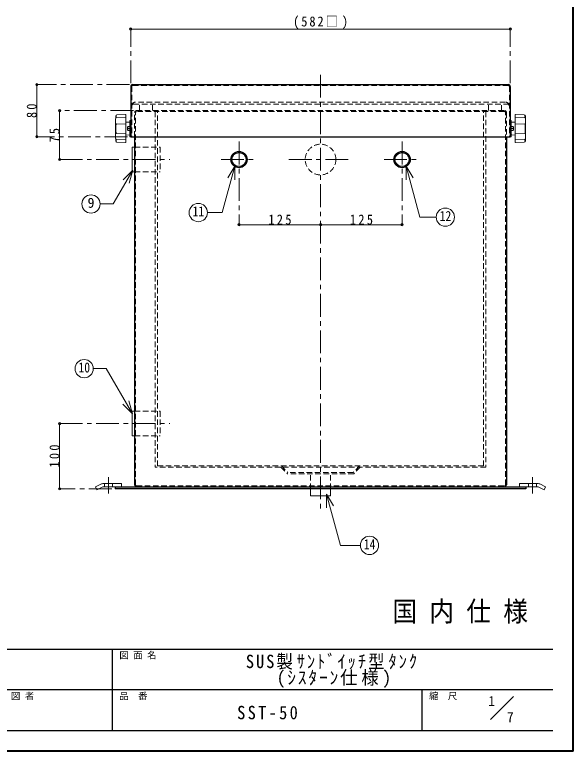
# Model space of a CAD drawing. Units: millimetres at full size, sheet at 1:7. Extents: x -1486 to 1349, y -951 to 1016.
# Drawn here: x 493 to 1349, y -951 to 179 of the extents above; entities that cross this region are included whole.
import ezdxf
from ezdxf.enums import TextEntityAlignment as Align

# ---------------------------------------------------------------- set-up
doc = ezdxf.new("R2010")
doc.units = ezdxf.units.MM
doc.header["$LTSCALE"] = 7
doc.header["$PDMODE"] = 32
doc.header["$PDSIZE"] = 3.5
doc.linetypes.add('CHAIN1', pattern=[8, 5, -1, 1, -1])
doc.linetypes.add('DASHED1', pattern=[1.8, 1.2, -0.6])
doc.layers.add('0-0', color=7, linetype='Continuous', lineweight=18)
doc.styles.add('ＭＳ ゴシック', font='')
doc.styles.get('ＭＳ ゴシック').set_extended_font_data('MS Gothic')

msp = doc.modelspace()

# ---------------------------------------------------------------- linework, layer by layer
at = {"layer": '0-0', "color": 1, "lineweight": 40}
for q in [(1349.039, 1016.339), (-1485.961, -950.661)]:
    msp.add_line((1349.039, -950.661), q, dxfattribs=at)
at = {"layer": '0-0', "color": 4, "linetype": 'CHAIN1', "lineweight": 9}
for p, q in [((670.539, 73.839), (670.539, 156.839)), ((1252.539, 73.839), (1252.539, 156.839)), ((961.539, 86.839), (961.539, -584.161)), ((668.539, 71.839), (526.539, 71.839)), ((674.539, 31.839), (561.539, 31.839)), ((665.539, -8.161), (526.539, -8.161)), ((836.539, -15.661), (836.539, -143.161)), ((1086.539, -15.661), (1086.539, -143.161)), ((561.539, -43.161), (730.539, -43.161)), ((809.039, -43.161), (864.039, -43.161)), ((913.039, -43.161), (1010.039, -43.161)), ((1059.039, -43.161), (1114.039, -43.161)), ((561.539, -448.161), (730.539, -448.161)), ((636.539, -530.161), (636.539, -555.161)), ((1286.539, -530.161), (1286.539, -555.161)), ((641.539, -548.161), (561.539, -548.161))]:
    msp.add_line(p, q, dxfattribs=at)
at = {"layer": '0-0', "color": 4, "lineweight": 9}
for p, q in [((1252.539, 156.839), (670.539, 156.839)), ((526.539, 71.839), (526.539, -8.161)), ((561.539, 31.839), (561.539, -43.161)), ((672.539, -429.161), (676.539, -429.161)), ((561.539, -448.161), (561.539, -548.161))]:
    msp.add_line(p, q, dxfattribs=at)
at = {"layer": '0-0', "color": 5, "lineweight": 25}
for p, q in [((670.539, 68.839), (670.539, -8.161)), ((673.539, 71.839), (1249.539, 71.839)), ((1252.539, 68.839), (1252.539, -8.161)), ((670.539, -8.161), (1252.539, -8.161)), ((676.539, -8.161), (676.539, -542.161)), ((1246.539, -8.161), (1246.539, -542.161)), ((646.539, -545.161), (646.539, -548.161)), ((646.539, -545.161), (1276.539, -545.161)), ((1276.539, -548.161), (646.539, -548.161)), ((1276.539, -545.161), (1276.539, -548.161))]:
    msp.add_line(p, q, dxfattribs=at)
at = {"layer": '0-0', "linetype": 'DASHED1'}
for p, q in [((672.039, 68.839), (672.039, -8.161)), ((1249.539, 70.339), (673.539, 70.339)), ((1251.039, 68.839), (1251.039, -8.161)), ((675.039, 41.839), (1248.039, 41.839)), ((1245.039, 44.839), (678.039, 44.839)), ((676.539, -8.161), (676.539, 28.839)), ((678.039, -542.161), (678.039, 28.839)), ((679.539, 31.839), (1243.539, 31.839)), ((1243.539, 30.339), (679.539, 30.339)), ((708.039, 30.339), (708.039, -515.161)), ((711.539, -513.161), (711.539, 31.839)), ((1211.539, -513.161), (1211.539, 31.839)), ((1245.039, -542.161), (1245.039, 28.839)), ((1246.539, 28.839), (1246.539, -8.161)), ((1211.539, -513.161), (711.539, -513.161)), ((679.539, -543.661), (1243.539, -543.661)), ((696.539, -543.661), (696.539, -545.161)), ((1226.539, -543.661), (1226.539, -545.161))]:
    msp.add_line(p, q, dxfattribs=at)
at = {"layer": '0-0', "color": 4, "linetype": 'DASHED1', "lineweight": 9}
for p, q in [((684.039, 31.839), (684.039, 41.839)), ((704.039, 31.839), (704.039, 41.839)), ((1219.039, 31.839), (1219.039, 41.839)), ((1239.039, 31.839), (1239.039, 41.839)), ((676.539, -24.161), (715.539, -24.161)), ((715.539, -24.161), (715.539, -62.161)), ((676.539, -62.161), (715.539, -62.161)), ((676.539, -429.161), (715.539, -429.161)), ((715.539, -429.161), (715.539, -467.161)), ((676.539, -467.161), (715.539, -467.161)), ((900.711, -515.161), (910.711, -525.161)), ((901.539, -513.161), (911.539, -523.161)), ((1021.539, -513.161), (1011.539, -523.161)), ((1022.368, -515.161), (1012.368, -525.161)), ((1012.368, -525.161), (910.711, -525.161)), ((1011.539, -523.161), (911.539, -523.161)), ((946.039, -548.161), (946.039, -523.161)), ((977.039, -548.161), (977.039, -523.161)), ((630.539, -540.161), (630.539, -545.161)), ((642.539, -540.161), (642.539, -545.161)), ((1280.539, -540.161), (1280.539, -545.161)), ((1292.539, -540.161), (1292.539, -545.161))]:
    msp.add_line(p, q, dxfattribs=at)
at = {"layer": '0-0'}
for p, q in [((647.053, 16.102), (647.442, 23.485)), ((662.523, 25.802), (649.375, 25.379)), ((663.039, -16.624), (663.039, 25.302)), ((1260.039, -16.624), (1260.039, 25.302)), ((1260.555, 25.802), (1273.703, 25.379)), ((1276.025, 16.102), (1275.636, 23.485)), ((647.039, -6.897), (647.039, 15.576)), ((663.039, 21.274), (648.492, 20.789)), ((663.039, 11.194), (648.492, 11.679)), ((668.581, 13.878), (663.039, 14.339)), ((669.039, 16.839), (670.539, 16.839)), ((1254.039, 16.839), (1252.539, 16.839)), ((1254.498, 13.878), (1260.039, 14.339)), ((1260.039, 21.274), (1274.586, 20.789)), ((1260.039, 11.194), (1274.586, 11.679)), ((1276.039, -6.897), (1276.039, 15.576)), ((665.789, 6.688), (665.789, 1.991)), ((666.414, 7.339), (669.039, 7.339)), ((666.414, 4.339), (669.039, 4.339)), ((666.414, 1.339), (669.039, 1.339)), ((1256.664, 7.339), (1254.039, 7.339)), ((1256.664, 4.339), (1254.039, 4.339)), ((1256.664, 1.339), (1254.039, 1.339)), ((1257.289, 6.688), (1257.289, 1.991)), ((647.053, -7.424), (647.442, -14.806)), ((663.039, -2.515), (648.492, -3)), ((668.581, -5.199), (663.039, -5.661)), ((1254.498, -5.199), (1260.039, -5.661)), ((1260.039, -2.515), (1274.586, -3)), ((1276.025, -7.424), (1275.636, -14.806)), ((663.039, -12.595), (648.492, -12.111)), ((662.523, -17.124), (649.375, -16.7)), ((1260.039, -12.595), (1274.586, -12.111)), ((1260.555, -17.124), (1273.703, -16.7)), ((672.539, -24.161), (672.539, -62.161)), ((672.539, -24.161), (676.539, -24.161)), ((830.065, -53.14), (810.944, -124.499)), ((830.065, -53.14), (819.565, -71.326)), ((830.065, -53.14), (830.065, -74.14)), ((1093.013, -53.14), (1093.013, -74.14)), ((1093.013, -53.14), (1103.513, -71.326)), ((1093.013, -53.14), (1114.012, -131.509)), ((673.817, -59.305), (643.78, -111.332)), ((673.817, -59.305), (658.968, -74.154)), ((673.817, -59.305), (668.382, -79.589)), ((672.539, -62.161), (676.539, -62.161)), ((643.78, -111.332), (623.671, -111.332)), ((788.079, -124.499), (810.944, -124.499)), ((1138.959, -131.509), (1114.012, -131.509)), ((673.092, -433.32), (667.657, -413.035)), ((673.092, -433.32), (658.243, -418.47)), ((625.483, -540.689), (616.539, -545.161)), ((627.719, -540.161), (656.539, -540.161)), ((656.539, -540.161), (656.539, -545.161)), ((1266.539, -540.161), (1266.539, -545.161)), ((1295.359, -540.161), (1266.539, -540.161)), ((1297.595, -540.689), (1306.539, -545.161)), ((616.539, -545.161), (618.775, -549.633)), ((626.664, -545.689), (618.775, -549.633)), ((628.9, -545.161), (646.539, -545.161)), ((946.039, -559.161), (946.039, -548.161)), ((977.039, -559.161), (977.039, -548.161)), ((1294.178, -545.161), (1276.539, -545.161)), ((1296.415, -545.689), (1304.303, -549.633)), ((1306.539, -545.161), (1304.303, -549.633)), ((946.039, -559.161), (977.039, -559.161)), ((970.943, -556.18), (981.443, -574.366)), ((970.943, -556.18), (970.943, -577.18)), ((1222.184, -902.016), (1257.539, -866.661))]:
    msp.add_line(p, q, dxfattribs=at)
at = {"layer": '0-0', "color": 6, "lineweight": 25}
for p, q in [((-1454.461, -794.161), (1317.539, -794.161)), ((642.539, -919.161), (642.539, -794.161)), ((1317.539, -856.661), (-107.461, -856.661)), ((1117.539, -919.161), (1117.539, -856.661)), ((1317.539, -919.161), (-1454.461, -919.161))]:
    msp.add_line(p, q, dxfattribs=at)
at = {"layer": '0-0', "linetype": 'DASHED1'}
msp.add_lwpolyline([(1215.039, 30.339), (1215.039, -515.161), (708.039, -515.161)], dxfattribs=at)
at = {"layer": '0-0'}
for points in [[(669.039, 16.839), (669.039, -8.161), (670.539, -8.161)], [(1254.039, 16.839), (1254.039, -8.161), (1252.539, -8.161)], [(673.092, -433.32), (632.976, -363.837), (613.128, -363.837)], [(970.943, -556.18), (992.046, -634.935), (1022.672, -634.935)]]:
    msp.add_lwpolyline(points, dxfattribs=at)
at = {"layer": '0-0', "color": 4, "lineweight": 9}
for points in [[(836.539, -143.161), (961.539, -143.161), (1086.539, -143.161)], [(672.539, -429.161), (672.539, -467.161), (676.539, -467.161)]]:
    msp.add_lwpolyline(points, dxfattribs=at)
at = {"layer": '0-0', "color": 4, "linetype": 'DASHED1', "lineweight": 9}
msp.add_circle((961.539, -43.161), 23.5, dxfattribs=at)
at = {"layer": '0-0', "color": 5, "lineweight": 25}
for centre, radius in [((836.539, -43.161), 12.5), ((836.539, -43.161), 10.85), ((1086.539, -43.161), 12.5), ((1086.539, -43.161), 10.85)]:
    msp.add_circle(centre, radius, dxfattribs=at)
at = {"layer": '0-0'}
for centre in [(609.671, -111.332), (774.079, -124.499), (1152.959, -131.509), (599.128, -363.837), (1036.672, -634.935)]:
    msp.add_circle(centre, 14, dxfattribs=at)
at = {"layer": '0-0', "color": 5, "lineweight": 25}
for centre, start, end in [((673.539, 68.839), 90, 180), ((1249.539, 68.839), 0, 90), ((679.539, -542.161), 180, 270), ((1243.539, -542.161), 270, 0)]:
    msp.add_arc(centre, 3, start, end, dxfattribs=at)
at = {"layer": '0-0', "linetype": 'DASHED1'}
for centre, radius, start, end in [((673.539, 68.839), 1.5, 90, 180), ((1249.539, 68.839), 1.5, 0, 90), ((678.039, 38.839), 6, 90, 180), ((675.039, 38.839), 3, 90, 180), ((1245.039, 38.839), 6, 0, 90), ((1248.039, 38.839), 3, 0, 90), ((679.539, 28.839), 3, 90, 180), ((679.539, 28.839), 1.5, 90, 180), ((1243.539, 28.839), 3, 0, 90), ((1243.539, 28.839), 1.5, 0, 90), ((679.539, -542.161), 1.5, 180, 270), ((1243.539, -542.161), 1.5, 270, 0)]:
    msp.add_arc(centre, radius, start, end, dxfattribs=at)
at = {"layer": '0-0'}
for centre, radius, start, end in [((649.44, 23.38), 2, 91.84585, 176.98087), ((657.996, 23.764), 9.959, 178.90936, 197.37998), ((650.109, 23.844), 2.072, 141.26695, 176.97243), ((662.539, 25.302), 0.5, 0, 91.84585), ((1260.539, 25.302), 0.5, 88.15415, 180), ((1273.639, 23.38), 2, 3.01913, 88.15415), ((1265.082, 23.764), 9.959, 342.62002, 1.09064), ((1272.97, 23.844), 2.072, 3.02757, 38.73305), ((657.039, 15.576), 10, 176.98087, 180), ((648.475, 11.179), 0.5, 88.09085, 172.70127), ((668.539, 13.379), 0.5, 0, 85.23636), ((1254.539, 13.379), 0.5, 94.76364, 180), ((1274.603, 11.179), 0.5, 7.29873, 91.90915), ((1266.039, 15.576), 10, 0, 3.01913), ((701.876, 4.339), 54.337, 172.70127, 187.29873), ((667.895, 5.839), 2.108, 134.62454, 225.37546), ((667.895, 2.839), 2.108, 134.62454, 225.37546), ((667.355, 5.811), 1.795, 121.62812, 150.75937), ((667.355, 2.868), 1.795, 209.24063, 238.37188), ((1255.723, 5.811), 1.795, 29.24063, 58.37188), ((1255.723, 2.868), 1.795, 301.62812, 330.75937), ((1255.184, 5.839), 2.108, 314.62454, 45.37546), ((1255.184, 2.839), 2.108, 314.62454, 45.37546), ((1221.203, 4.339), 54.337, 352.70127, 7.29873), ((657.039, -6.897), 10, 180, 183.01913), ((648.475, -2.5), 0.5, 187.29873, 271.90915), ((668.539, -4.701), 0.5, 274.76364, 0), ((1254.539, -4.701), 0.5, 180, 265.23636), ((1274.603, -2.5), 0.5, 268.09085, 352.70127), ((1266.039, -6.897), 10, 356.98087, 0), ((649.44, -14.701), 2, 183.01913, 268.15415), ((657.996, -15.085), 9.959, 162.62002, 181.09064), ((650.109, -15.166), 2.072, 183.02757, 218.73305), ((662.539, -16.624), 0.5, 268.15415, 0), ((1260.539, -16.624), 0.5, 180, 271.84585), ((1273.639, -14.701), 2, 271.84585, 356.98087), ((1265.082, -15.085), 9.959, 358.90936, 17.37998), ((1272.97, -15.166), 2.072, 321.26695, 356.97243), ((627.719, -545.161), 5, 90, 116.56505), ((1295.359, -545.161), 5, 63.43495, 90), ((628.9, -550.161), 5, 90, 116.56505), ((1294.178, -550.161), 5, 63.43495, 90)]:
    msp.add_arc(centre, radius, start, end, dxfattribs=at)
at = {"layer": '0-0', "color": 4}
for p in [(670.539, 156.839), (1252.539, 156.839), (526.539, 71.839), (561.539, 31.839), (526.539, -8.161), (561.539, -43.161), (836.539, -143.161), (961.539, -143.161), (1086.539, -143.161), (561.539, -448.161), (561.539, -548.161)]:
    msp.add_point(p, dxfattribs=at)

# ---------------------------------------------------------------- texts
at = {"layer": '0-0', "style": 'ＭＳ ゴシック'}
for s, height, p in [('9', 15.4, (604.421, -121.832)), ('図 面 名', 10.26, (653.039, -811.661)), ('検 図 者', 10.26, (465.539, -874.161)), ('品\u3000番', 10.26, (653.039, -874.161)), ('縮\u3000尺', 10.26, (1128.039, -874.161)), ('1', 15.4, (1218.628, -885.927)), ('7', 15.4, (1247.132, -910.693))]:
    msp.add_text(s, height=height, dxfattribs=at).set_placement(p, align=Align.BOTTOM_LEFT)
for s, height, width, p in [('11', 15.4, 0.85, (765.329, -134.999)), ('12', 15.4, 0.85, (1144.209, -142.009)), ('10', 15.4, 0.85, (590.378, -374.337)), ('14', 15.4, 0.85, (1027.922, -645.435)), ('国 内 仕 様', 30.79, 0.9, (1071.781, -760.662))]:
    msp.add_text(s, height=height, dxfattribs=dict(at, width=width)).set_placement(p, align=Align.BOTTOM_LEFT)
at = {"layer": '0-0', "attachment_point": 7, "style": 'ＭＳ ゴシック'}
for s, insert, char_height in [('\\T1.32;\\W0.9;(582□)', (919.539, 156.839), 15.4), ('\\T1.38;\\W0.9;125', (881.539, -143.161), 15.4), ('\\T1.38;\\W0.9;125', (1006.539, -143.161), 15.4), ('\\T1.24;\\W0.9;SUS製ｻﾝﾄﾞｲｯﾁ型ﾀﾝｸ', (847.039, -825.411), 20.53), ('\\T1.22;\\W0.95;(ｼｽﾀｰﾝ仕様)', (894.289, -853.411), 20.53), ('\\T1.28;\\W0.9;SST-50', (833.664, -901.911), 20.53)]:
    msp.add_mtext(s, dxfattribs=dict(at, insert=insert, char_height=char_height))
at = {"layer": '0-0', "char_height": 15.4, "attachment_point": 7, "rotation": 90, "style": 'ＭＳ ゴシック'}
for s, insert in [('\\T1.36;\\W0.9;80', (526.539, 20.464)), ('\\T1.36;\\W0.9;75', (561.539, -17.036)), ('\\T1.38;\\W0.9;100', (561.539, -515.661))]:
    msp.add_mtext(s, dxfattribs=dict(at, insert=insert))

doc.saveas('drawing.dxf')
